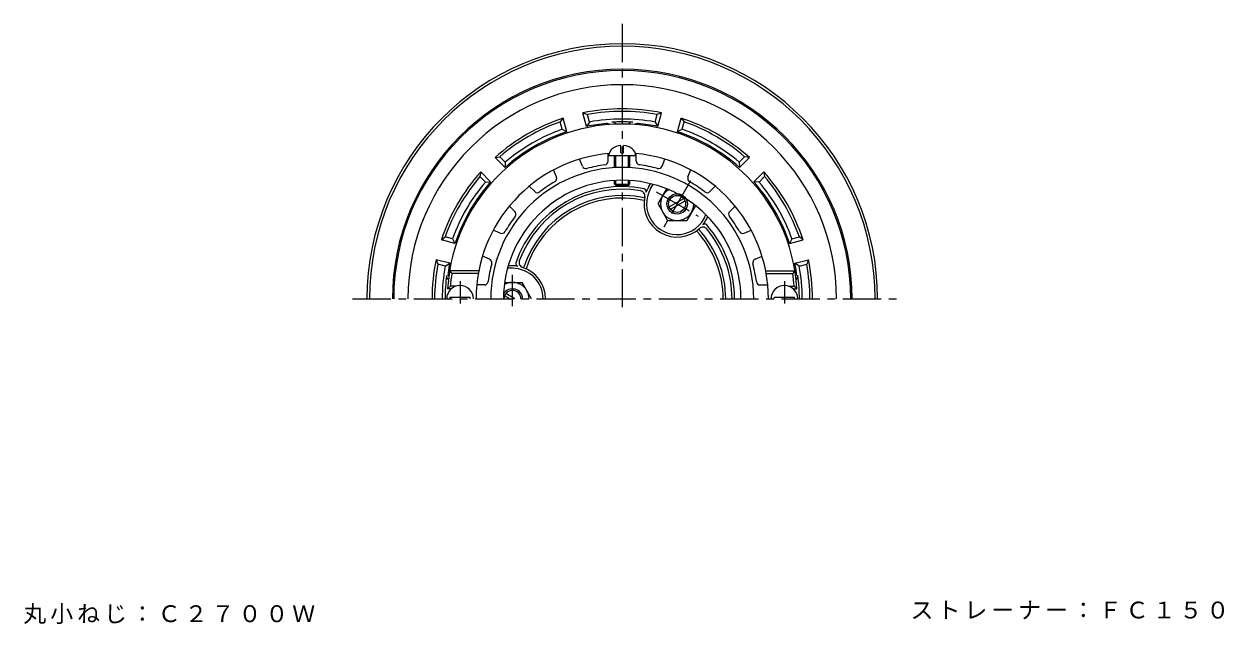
# Model space of a CAD drawing. Units: millimetres, scale not verified. Extents: x -278 to 215, y -346 to 350.
# Drawn here: x -275.6 to 194.3, y 114.5 to 349.6 of the extents above; entities that cross this region are included whole.
import ezdxf

# ---------------------------------------------------------------- set-up
doc = ezdxf.new("R2010")
doc.units = ezdxf.units.MM
doc.header["$LTSCALE"] = 3
doc.linetypes.add('CHAIN1', pattern=[8, 5, -1, 1, -1])
for name, color, linetype, lineweight in [('0-0_通り芯', 3, 'Continuous', 9), ('0-1_躯体', 2, 'Continuous', 9), ('0-2_仕上', 6, 'Continuous', 9), ('0-5_寸法', 7, 'Continuous', 9)]:
    doc.layers.add(name, color=color, linetype=linetype, lineweight=lineweight)
doc.styles.add('ＭＳ ゴシック', font='')
doc.styles.get('ＭＳ ゴシック').set_extended_font_data('MS Gothic')

msp = doc.modelspace()

# ---------------------------------------------------------------- linework, layer by layer
at = {"layer": '0-0_通り芯', "linetype": 'CHAIN1'}
for p, q in [((-41.351, 349.558), (-41.351, 235.581)), ((-146.988, 241.836), (67.066, 241.836))]:
    msp.add_line(p, q, dxfattribs=at)
at = {"layer": '0-0_通り芯'}
for radius, start, end in [(100, 0, 180), (99, 0, 180), (40.5, 77.58437, 162.41568), (39.5, 77.4734, 162.52663), (39.5, 0, 42.52657), (40.5, 0, 42.41562)]:
    msp.add_arc((-41.351, 241.836), radius, start, end, dxfattribs=at)
at = {"layer": '0-1_躯体'}
for p, q in [((-64.469, 312.658), (-65.634, 311.209)), ((-64.855, 308.303), (-65.634, 311.209)), ((-63.044, 307.337), (-64.469, 312.658)), ((-54.23, 311.15), (-55.316, 309.408)), ((-54.23, 311.15), (-55.009, 314.056)), ((-28.473, 311.15), (-27.694, 314.056)), ((-28.473, 311.15), (-27.387, 309.408)), ((-25.961, 314.729), (-27.694, 314.056)), ((-27.387, 309.408), (-25.961, 314.729)), ((-17.848, 308.303), (-17.069, 311.209)), ((-64.855, 308.303), (-63.044, 307.337)), ((-17.848, 308.303), (-19.659, 307.337)), ((-87.161, 295.424), (-89.289, 297.552)), ((4.459, 295.424), (6.586, 297.552)), ((4.529, 293.373), (8.424, 297.268)), ((8.424, 297.268), (6.586, 297.552)), ((-96.783, 291.611), (-97.067, 289.773)), ((-92.888, 287.716), (-96.783, 291.611)), ((-87.161, 295.424), (-87.231, 293.373)), ((4.459, 295.424), (4.529, 293.373)), ((-94.94, 287.646), (-97.067, 289.773)), ((-94.94, 287.646), (-92.888, 287.716)), ((-31.11, 285.575), (-30.287, 287)), ((-30.244, 285.075), (-29.281, 286.742)), ((12.237, 287.646), (10.185, 287.716)), ((12.237, 287.646), (14.364, 289.773)), ((-107.818, 265.34), (-110.724, 266.118)), ((-107.818, 265.34), (-106.853, 263.528)), ((25.115, 265.34), (24.15, 263.528)), ((24.15, 263.528), (29.471, 264.954)), ((25.115, 265.34), (28.022, 266.118)), ((29.471, 264.954), (28.022, 266.118)), ((-110.665, 254.714), (-113.571, 255.493)), ((-110.665, 254.714), (-108.923, 255.801)), ((-84.351, 253.836), (-86.276, 253.836)), ((-84.351, 254.836), (-85.997, 254.836)), ((27.962, 254.714), (26.221, 255.801)), ((27.962, 254.714), (30.869, 255.493))]:
    msp.add_line(p, q, dxfattribs=at)
at = {"layer": '0-1_躯体', "color": 4, "linetype": 'CHAIN1'}
for p, q in [((-14.6, 288.171), (-25.104, 269.977)), ((-28.074, 283.823), (-11.628, 274.327)), ((-84.351, 238.964), (-84.351, 251.331))]:
    msp.add_line(p, q, dxfattribs=at)
at = {"layer": '0-1_躯体', "color": 4}
for p, q in [((-27.351, 279.075), (-23.954, 284.959)), ((-22.947, 277.865), (-17.256, 281.151)), ((-22.447, 276.999), (-16.756, 280.285)), ((-12.704, 278.464), (-16.104, 272.575)), ((-87.395, 248.331), (-80.596, 248.331)), ((-76.849, 241.841), (-80.596, 248.331)), ((-85.351, 241.836), (-87.447, 243.046)), ((-83.351, 241.836), (-86.947, 243.912)), ((-76.851, 241.836), (-76.849, 241.841))]:
    msp.add_line(p, q, dxfattribs=at)
at = {"layer": '0-1_躯体'}
for points in [[(-55.316, 309.408), (-56.742, 314.729), (-55.009, 314.056)], [(-19.659, 307.337), (-18.233, 312.658), (-17.069, 311.209)], [(-87.231, 293.373), (-91.126, 297.268), (-89.289, 297.552)], [(10.185, 287.716), (14.081, 291.611), (14.364, 289.773)], [(-106.853, 263.528), (-112.174, 264.954), (-110.724, 266.118)], [(-108.923, 255.801), (-114.244, 257.226), (-113.571, 255.493)], [(26.221, 255.801), (31.542, 257.226), (30.869, 255.493)]]:
    msp.add_lwpolyline(points, dxfattribs=at)
at = {"layer": '0-1_躯体', "color": 4}
msp.add_lwpolyline([(-27.351, 279.075), (-23.599, 272.575), (-16.104, 272.575)], dxfattribs=at)
for radius in [4, 3.324]:
    msp.add_circle((-19.851, 279.075), radius, dxfattribs=at)
at = {"layer": '0-1_躯体'}
for centre, radius, start, end in [((-41.351, 241.836), 90, 0, 180), ((-41.351, 241.836), 89.5, 0, 180), ((-41.351, 241.836), 83.941, 0, 180), ((-41.351, 241.836), 74.5, 78.07777, 101.92224), ((-41.351, 241.836), 73.5, 79.29149, 100.70854), ((-41.351, 241.836), 74.5, 108.07777, 131.92224), ((-41.351, 241.836), 73.5, 109.29149, 130.70854), ((-41.351, 241.836), 69, 95.13783, 101.67665), ((-41.351, 241.836), 70.5, 79.47449, 100.52557), ((-47.351, 308.567), 2, 53.16412, 95.13788), ((-41.351, 241.836), 69.376, 86.59644, 93.40356), ((-45.351, 309.092), 2, 36.9169, 93.40337), ((-37.351, 309.092), 2, 86.59663, 143.0831), ((-35.351, 308.567), 2, 84.86212, 126.83588), ((-41.351, 241.836), 69, 78.32338, 84.86217), ((-41.351, 241.836), 74.5, 48.07777, 71.92224), ((-41.351, 241.836), 73.5, 49.29149, 70.70854), ((-41.351, 241.836), 69, 108.32338, 131.67665), ((-41.351, 241.836), 70.5, 109.47449, 130.52557), ((-41.351, 241.836), 69, 48.32338, 71.67665), ((-41.351, 241.836), 70.5, 49.47449, 70.52557), ((-41.351, 241.836), 74.5, 138.07777, 161.92224), ((-41.351, 241.836), 74.5, 18.07777, 41.92224), ((-41.351, 241.836), 73.5, 139.29149, 160.70854), ((-41.351, 241.836), 70.5, 139.47449, 160.52557), ((-41.351, 241.836), 69, 138.32338, 161.67665), ((-41.351, 241.836), 69, 18.32338, 41.67665), ((-41.351, 241.836), 70.5, 19.47449, 40.52557), ((-41.351, 241.836), 73.5, 19.29149, 40.70854), ((-41.351, 241.836), 44, 78.73782, 161.26224), ((-41.351, 241.836), 43, 80.3933, 159.60683), ((-34.509, 282.261), 2, 347.73819, 80.39346), ((-32.953, 284.008), 1, 339.36754, 78.73761), ((-19.851, 279.075), 13, 149.99991, 159.36919), ((-19.851, 279.075), 12, 149.99997, 339.43906), ((-19.851, 279.075), 13, 167.73729, 312.2627), ((-19.851, 279.075), 13, 320.63103, 337.41321), ((-9.763, 267.974), 2, 39.6064, 132.26289), ((-9.028, 270.195), 1, 41.26125, 140.63077), ((-41.351, 241.836), 44, 0, 41.26216), ((-41.351, 241.836), 43, 0, 39.60672), ((-41.351, 241.836), 74.5, 168.07777, 180.00002), ((-41.351, 241.836), 73.5, 169.29144, 179.99998), ((-41.351, 241.836), 70.5, 169.47441, 179.99998), ((-41.351, 241.836), 69, 168.32335, 171.41632), ((-84.351, 241.836), 13, 80.63094, 89.99991), ((-84.351, 241.836), 12, 0, 89.99992), ((-82.072, 255.649), 1, 161.26411, 260.63068), ((-79.782, 256.123), 2, 159.6064, 252.26289), ((-84.351, 241.836), 13, 0, 72.2627), ((-41.351, 241.836), 69, 8.58368, 11.67665), ((-41.351, 241.836), 70.5, 0, 10.52557), ((-41.351, 241.836), 73.5, 0, 10.70854), ((-41.351, 241.836), 74.5, 0, 11.92224), ((-41.351, 241.836), 69.376, 172.32347, 180), ((-108.123, 250.836), 2, 172.32343, 228.81247), ((-107.601, 251.836), 2, 171.41681, 213.38779), ((24.898, 251.836), 2, 326.6131, 8.58319), ((25.42, 250.836), 2, 311.18602, 7.67657), ((-41.351, 241.836), 69.376, 0, 7.67653)]:
    msp.add_arc(centre, radius, start, end, dxfattribs=at)
at = {"layer": '0-1_躯体', "color": 4}
for centre, radius, start, end in [((-19.847, 279.072), 6.5, 120.99428, 358.99097), ((-84.351, 241.836), 4, 0, 149.77881), ((-84.351, 241.836), 3.324, 0, 180), ((-84.351, 241.841), 6.5, 359.95093, 118.99136)]:
    msp.add_arc(centre, radius, start, end, dxfattribs=at)
at = {"layer": '0-2_仕上'}
for p, q in [((-41.851, 299.043), (-41.851, 301.925)), ((-40.851, 299.043), (-40.851, 301.925)), ((-56.935, 293.831), (-58.077, 296.588)), ((-46.851, 295.837), (-46.851, 298.821)), ((-46.601, 298.043), (-36.101, 298.043)), ((-44.351, 293.269), (-44.351, 298.043)), ((-43.851, 293.295), (-43.851, 298.043)), ((-41.851, 299.043), (-40.851, 299.043)), ((-38.851, 293.295), (-38.851, 298.043)), ((-38.351, 293.269), (-38.351, 298.043)), ((-35.851, 295.837), (-35.851, 298.821)), ((-25.767, 293.831), (-24.625, 296.588)), ((-67.098, 289.621), (-68.24, 292.379)), ((-15.605, 289.621), (-14.463, 292.379)), ((-44.351, 286.836), (-44.351, 288.239)), ((-44.351, 286.836), (-38.351, 286.836)), ((-44.351, 286.836), (-43.851, 286.336)), ((-43.851, 286.336), (-43.851, 288.269)), ((-38.851, 286.336), (-38.851, 288.269)), ((-38.351, 286.836), (-38.851, 286.336)), ((-38.351, 286.836), (-38.351, 288.239)), ((-75.647, 283.909), (-77.757, 286.02)), ((-43.851, 286.336), (-38.851, 286.336)), ((-7.056, 283.909), (-4.946, 286.02)), ((-83.425, 276.131), (-85.535, 278.241)), ((0.722, 276.131), (2.832, 278.241)), ((-89.137, 267.582), (-91.894, 268.724)), ((6.434, 267.582), (9.191, 268.724)), ((-93.346, 257.42), (-96.104, 258.562)), ((10.644, 257.42), (13.401, 258.562)), ((-97.535, 252.836), (-108.962, 252.836)), ((-108.962, 252.836), (-108.107, 251.836)), ((-97.721, 251.836), (-108.107, 251.836)), ((14.832, 252.836), (26.26, 252.836)), ((15.019, 251.836), (25.404, 251.836)), ((26.26, 252.836), (25.404, 251.836)), ((-108.666, 246.836), (-109.734, 245.836)), ((-108.252, 245.836), (-109.734, 245.836)), ((-106.452, 246.836), (-108.666, 246.836)), ((-95.352, 247.336), (-98.337, 247.336)), ((12.649, 247.336), (15.634, 247.336)), ((23.749, 246.836), (25.963, 246.836)), ((25.549, 245.836), (27.032, 245.836)), ((25.963, 246.836), (27.032, 245.836)), ((-108.851, 241.836), (-108.851, 242.436)), ((-100.851, 242.436), (-108.851, 242.436)), ((-100.851, 241.836), (-100.851, 242.436)), ((18.149, 241.836), (18.149, 242.436)), ((26.149, 242.436), (18.149, 242.436)), ((26.149, 241.836), (26.149, 242.436))]:
    msp.add_line(p, q, dxfattribs=at)
at = {"layer": '0-2_仕上', "linetype": 'CHAIN1'}
for p, q in [((-104.851, 248.804), (-104.851, 239.997)), ((22.149, 248.804), (22.149, 239.997))]:
    msp.add_line(p, q, dxfattribs=at)
at = {"layer": '0-2_仕上'}
for centre, radius, start, end in [((-41.351, 241.836), 68.5, 3.34763, 176.65236), ((-41.351, 241.836), 57.25, 95.14587, 180), ((-41.351, 241.836), 57.25, 0, 84.85413), ((-41.351, 241.836), 51.52, 0, 180), ((-55.549, 294.405), 1.5, 202.50012, 285.11461), ((-41.351, 241.836), 52.953, 97.38596, 105.11404), ((-48.351, 295.837), 1.5, 277.38527, 0), ((-34.351, 295.837), 1.5, 180.00012, 262.61461), ((-41.351, 241.836), 52.953, 74.88596, 82.61404), ((-27.153, 294.405), 1.5, 254.88527, 337.5), ((-41.351, 241.836), 46.5, 0, 180), ((-41.351, 241.836), 52.953, 119.88596, 127.61404), ((-68.484, 289.047), 1.5, 299.88527, 22.5), ((-14.219, 289.047), 1.5, 157.50012, 240.11461), ((-41.351, 241.836), 52.953, 52.38596, 60.11404), ((-74.586, 284.97), 1.5, 225.00012, 307.61461), ((-8.117, 284.97), 1.5, 232.38527, 315), ((-41.351, 241.836), 52.953, 142.38596, 150.11404), ((-84.485, 275.07), 1.5, 322.38527, 45), ((1.783, 275.07), 1.5, 135.00012, 217.61461), ((-41.351, 241.836), 52.953, 29.88596, 37.61404), ((-88.563, 268.968), 1.5, 247.50012, 330.11461), ((5.86, 268.968), 1.5, 209.88527, 292.5), ((-41.351, 241.836), 52.953, 164.88596, 172.61404), ((-93.92, 256.034), 1.5, 344.88527, 67.5), ((11.218, 256.034), 1.5, 112.50012, 195.11461), ((-41.351, 241.836), 52.953, 7.38596, 15.11404), ((-41.351, 241.836), 67.5, 171.48038, 175.75197), ((-41.351, 241.836), 67.5, 4.24803, 8.51962), ((-104.851, 241.836), 5.25, 0, 180), ((-95.352, 248.836), 1.5, 270.00012, 352.61461), ((12.649, 248.836), 1.5, 187.38527, 270), ((22.149, 241.836), 5.25, 0, 180)]:
    msp.add_arc(centre, radius, start, end, dxfattribs=at)
for start_param, end_param in [(1.6661703, 3.1415927), (6.2831853, 7.7585936)]:
    msp.add_ellipse((-41.351, 298.043), major_axis=(5.25, 0), ratio=0.7428, start_param=start_param, end_param=end_param, dxfattribs=at)

# ---------------------------------------------------------------- texts
at = {"layer": '0-5_寸法', "char_height": 6.598, "attachment_point": 7, "style": 'ＭＳ ゴシック'}
for s, insert in [('\\T1.17;丸小ねじ：Ｃ２７００Ｗ', (-275.896, 114.495)), ('\\T1.17;ストレーナー：ＦＣ１５０', (71.529, 116.321))]:
    msp.add_mtext(s, dxfattribs=dict(at, insert=insert))

doc.saveas('drawing.dxf')
